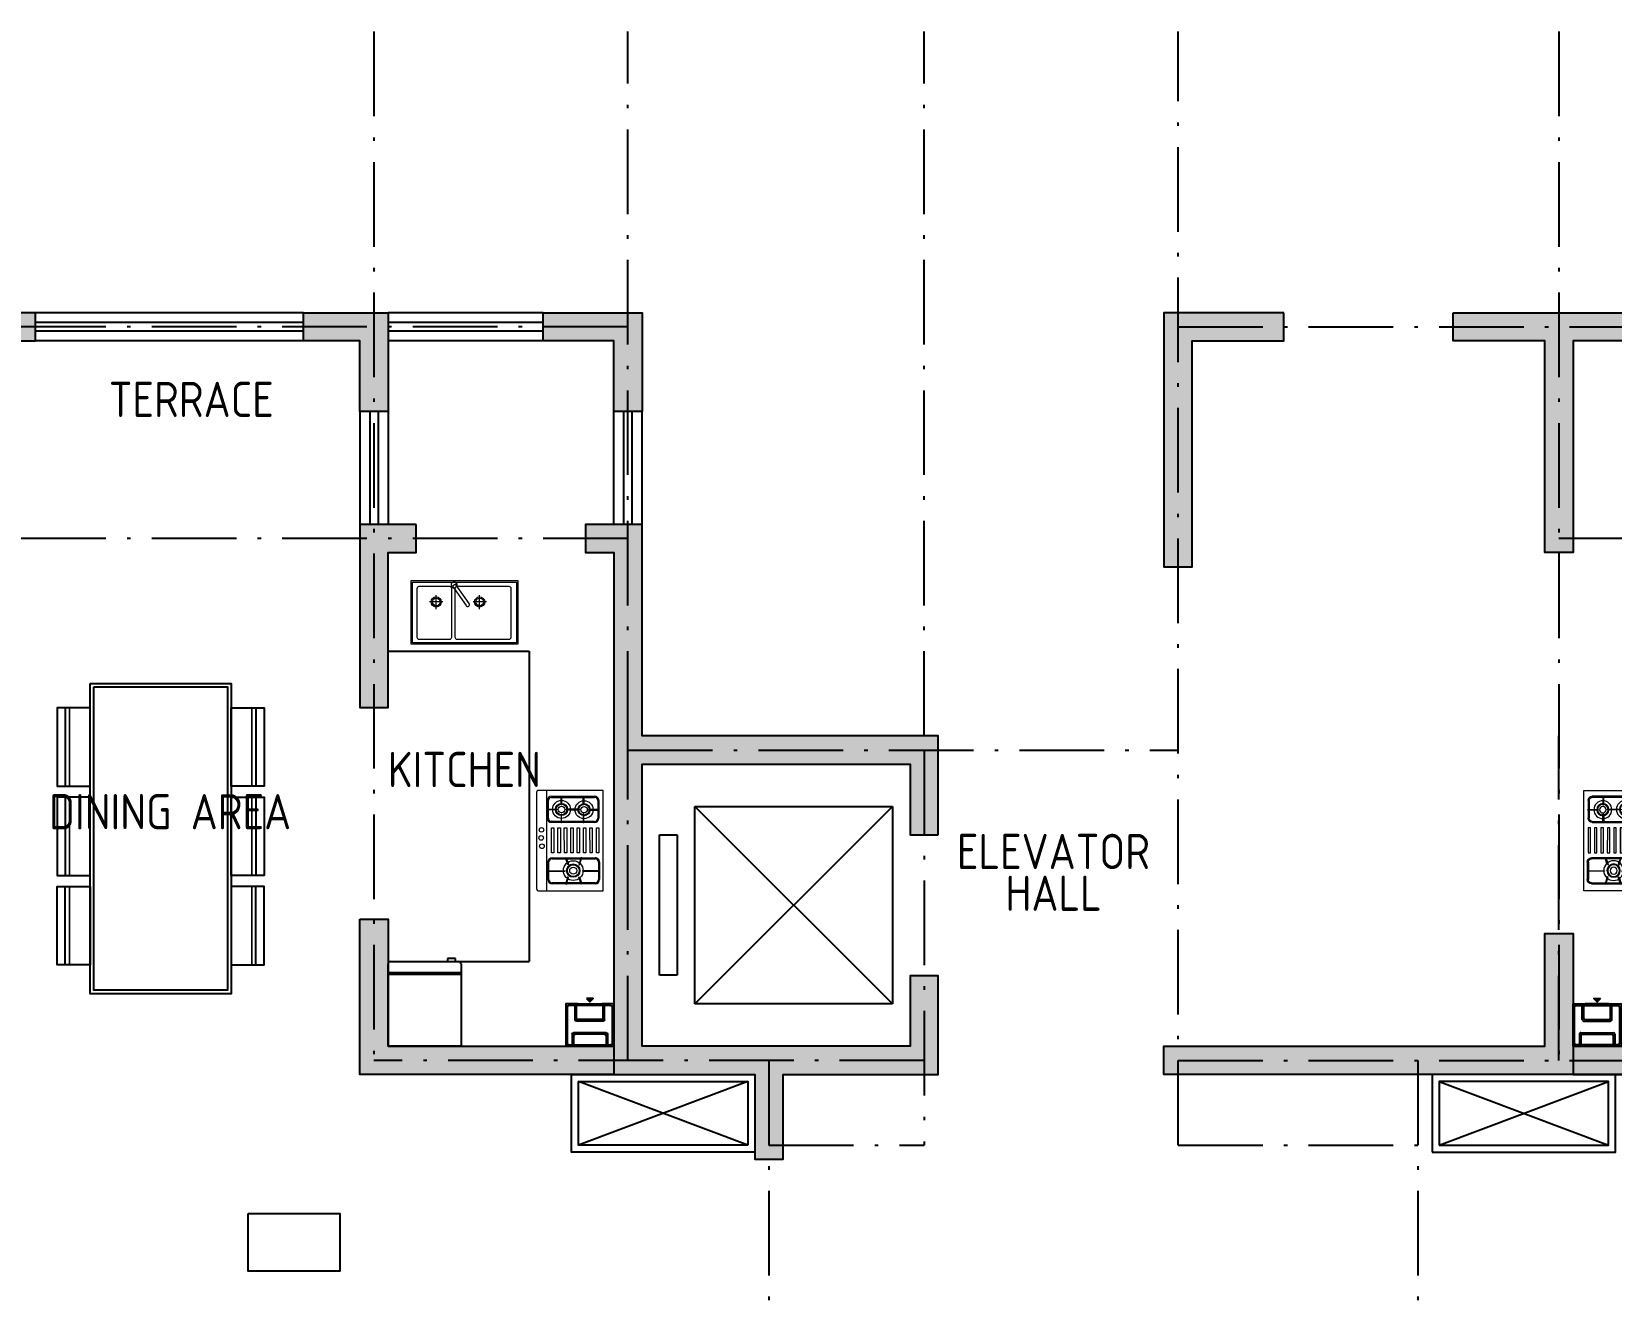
# Model space of a CAD drawing. Extents: x 94328 to 153134, y 57446 to 99026.
# Drawn here: x 112478 to 123677, y 80760 to 89719 of the extents above; entities that cross this region are included whole.
import ezdxf

# ---------------------------------------------------------------- set-up
doc = ezdxf.new("R2010")
doc.units = 0
doc.header["$LTSCALE"] = 1000
doc.header["$MEASUREMENT"] = 0
for name, pattern in [('ACAD_ISO04W100', [30.5, 24, -3, 0.5, -3]), ('ACAD_ISO10W100', [18.5, 12, -3, 0.5, -3]), ('CONTINOUS', [0]), ('DASH', [0.35, 0.25, -0.1])]:
    doc.linetypes.add(name, pattern=pattern)
doc.layers.get('0').update_dxf_attribs({"linetype": 'CONTINUOUS'})
for name, color, linetype in [('DOTE', 1, 'ACAD_ISO04W100'), ('PUB_TEXT', 7, 'CONTINUOUS'), ('STAIR', 2, 'CONTINUOUS'), ('WALL', 255, 'CONTINUOUS'), ('剪力墙', 8, 'CONTINOUS'), ('家具', 44, 'CONTINUOUS'), ('栏杆', 42, 'CONTINUOUS')]:
    doc.layers.add(name, color=color, linetype=linetype)
doc.layers.add('洁具', color=8, linetype='CONTINUOUS', lineweight=9)
doc.layers.add('移动家具', color=41, linetype='CONTINUOUS', lineweight=9)
doc.styles.get("Standard").update_dxf_attribs({"font": 'GBENOR', "bigfont": 'GBCBIG'})

# ---------------------------------------------------------------- blocks, each defined once
blk = doc.blocks.new('$PLAN$00000400')
at = {"layer": '家具'}
for p, q in [((-517, 0), (0, 0)), ((-517, -584), (-517, 0)), ((0, 0), (0, -584)), ((-17, -600), (-500, -600)), ((-477, -600), (-477, -623)), ((-477, -623), (-422, -623)), ((-422, -623), (-422, -600))]:
    blk.add_line(p, q, dxfattribs=at)
at = {"layer": '家具', "color": 8}
for p, q in [((0, -511), (-517, -511)), ((0, -523), (-517, -523))]:
    blk.add_line(p, q, dxfattribs=at)
at = {"layer": '家具'}
for centre, start, end in [((-500, -584), 180, 270), ((-17, -584), 270, 0)]:
    blk.add_arc(centre, 16.7, start, end, dxfattribs=at)
blk = doc.blocks.new('A$C0BF24131')
at = {"layer": '家具', "color": 8}
for p, q in [((58, 2027, 0), (58, 1472, 0)), ((1409, 2027, 0), (1409, 1472, 0)), ((58, 1394, 0), (58, 839, 0)), ((1409, 1394, 0), (1409, 839, 0)), ((58, 206, 0), (58, 761, 0)), ((1409, 206, 0), (1409, 761, 0))]:
    blk.add_line(p, q, dxfattribs=at)
at = {"layer": '家具', "elevation": 0, "flags": 128}
blk.add_lwpolyline([(234, 2200), (1234, 2200), (1234, 0), (234, 0), (234, 2200)], dxfattribs=at)
blk.add_lwpolyline([(259, 2175), (1208, 2175), (1208, 25), (259, 25)], close=True, dxfattribs=at)
at = {"layer": '家具'}
for points in [[(234, 2027), (0, 2027), (0, 1472), (234, 1472)], [(1234, 2027), (1467, 2027), (1467, 1472), (1234, 1472)], [(234, 1394), (0, 1394), (0, 839), (234, 839)], [(1234, 1394), (1467, 1394), (1467, 839), (1234, 839)], [(234, 206), (0, 206), (0, 761), (234, 761)], [(1234, 206), (1467, 206), (1467, 761), (1234, 761)]]:
    blk.add_lwpolyline(points, close=True, dxfattribs=at)
at = {"layer": '家具', "color": 8, "const_width": 11.7, "elevation": 0}
for points in [[(88, 2027), (88, 1472)], [(1380, 2027), (1380, 1472)], [(88, 1394), (88, 839)], [(1380, 1394), (1380, 839)], [(88, 206), (88, 761)], [(1380, 206), (1380, 761)]]:
    blk.add_lwpolyline(points, dxfattribs=at)
blk = doc.blocks.new('sdfsdf')
at = {"layer": '移动家具'}
for p, q in [((16786, -29787), (16786, -29337)), ((16786, -29337), (17543, -29337)), ((17543, -29337), (17543, -29787)), ((17543, -29787), (16786, -29787))]:
    blk.add_line(p, q, dxfattribs=at)
at = {"layer": '移动家具', "color": 251}
for p, q in [((16796, -29777), (16796, -29347)), ((16796, -29347), (17533, -29347)), ((16827, -29394), (16827, -29737)), ((17059, -29379), (16842, -29379)), ((16964, -29539), (16964, -29439)), ((17074, -29737), (17074, -29394)), ((17101, -29361), (17080, -29376)), ((17080, -29376), (17176, -29514)), ((17097, -29394), (17097, -29737)), ((17198, -29499), (17101, -29361)), ((17481, -29379), (17112, -29379)), ((17272, -29539), (17272, -29439)), ((17496, -29737), (17496, -29394)), ((17533, -29347), (17533, -29777)), ((17012, -29488), (16916, -29488)), ((17321, -29488), (17225, -29488)), ((17533, -29777), (16796, -29777)), ((16842, -29752), (17059, -29752)), ((17112, -29752), (17481, -29752))]:
    blk.add_line(p, q, dxfattribs=at)
for centre, radius in [((16964, -29488), 36.1), ((17272, -29488), 36.1), ((16964, -29488), 27.1), ((17272, -29488), 27.1)]:
    blk.add_circle(centre, radius, dxfattribs=at)
for centre, radius, start, end in [((16842, -29394), 15, 90, 180), ((17059, -29394), 15, 0, 90), ((17091, -29368), 21.7, 342.6068, 267.3353), ((17112, -29394), 15, 90, 180), ((17481, -29394), 15, 0, 90), ((17187, -29507), 13.3, 214.971, 34.971), ((16842, -29737), 15, 180, 270), ((17059, -29737), 15, 270, 0), ((17112, -29737), 15, 180, 270), ((17481, -29737), 15, 270, 0)]:
    blk.add_arc(centre, radius, start, end, dxfattribs=at)
blk = doc.blocks.new('A$C1BE601A8')
at = {"layer": '移动家具'}
blk.add_blockref('sdfsdf', (-16786, 29787), dxfattribs=at)
blk = doc.blocks.new('ddfdf')
at = {"layer": '移动家具'}
for p, q in [((15801, -30110), (15801, -30822)), ((16261, -30111), (15801, -30110)), ((16271, -30121), (16271, -30812)), ((15801, -30822), (16261, -30822))]:
    blk.add_line(p, q, dxfattribs=at)
at = {"layer": '移动家具', "color": 251}
for p, q in [((16201, -30822), (16202, -30111)), ((15826, -30314), (15826, -30189)), ((15834, -30314), (15834, -30189)), ((15856, -30159), (16163, -30159)), ((15856, -30167), (16163, -30167)), ((15952, -30159), (15957, -30157)), ((15968, -30208), (15952, -30159)), ((15957, -30157), (15973, -30206)), ((15973, -30206), (15968, -30208)), ((16062, -30157), (16046, -30206)), ((16046, -30206), (16051, -30208)), ((16051, -30208), (16067, -30159)), ((16067, -30159), (16062, -30157)), ((16185, -30189), (16185, -30315)), ((16193, -30189), (16193, -30315)), ((15829, -30248), (15829, -30252)), ((15947, -30248), (15829, -30248)), ((15829, -30252), (15947, -30252)), ((16163, -30337), (15856, -30336)), ((16163, -30345), (15856, -30344)), ((15947, -30252), (15947, -30248)), ((15968, -30295), (15952, -30344)), ((15952, -30344), (15957, -30346)), ((15957, -30346), (15973, -30297)), ((15973, -30297), (15968, -30295)), ((16046, -30297), (16051, -30295)), ((16062, -30346), (16046, -30297)), ((16051, -30295), (16067, -30344)), ((16067, -30344), (16062, -30346)), ((16072, -30252), (16072, -30248)), ((16072, -30248), (16190, -30248)), ((16190, -30253), (16072, -30252)), ((16190, -30248), (16190, -30253)), ((15832, -30556), (15832, -30379)), ((15832, -30379), (15849, -30379)), ((15849, -30379), (15849, -30556)), ((15878, -30556), (15878, -30380)), ((15878, -30380), (15894, -30380)), ((15894, -30380), (15894, -30556)), ((15923, -30556), (15923, -30380)), ((15923, -30380), (15940, -30380)), ((15940, -30380), (15940, -30556)), ((15968, -30556), (15968, -30380)), ((15968, -30380), (15985, -30380)), ((15985, -30380), (15985, -30556)), ((16014, -30556), (16014, -30380)), ((16014, -30380), (16030, -30380)), ((16030, -30380), (16030, -30556)), ((16059, -30556), (16059, -30380)), ((16059, -30380), (16076, -30380)), ((16076, -30380), (16076, -30556)), ((16104, -30556), (16104, -30380)), ((16104, -30380), (16121, -30380)), ((16121, -30380), (16121, -30556)), ((16150, -30556), (16150, -30380)), ((16150, -30380), (16166, -30380)), ((16166, -30380), (16166, -30556)), ((15849, -30556), (15832, -30556)), ((15894, -30556), (15878, -30556)), ((15940, -30556), (15923, -30556)), ((15985, -30556), (15968, -30556)), ((16030, -30556), (16014, -30556)), ((16076, -30556), (16059, -30556)), ((16121, -30556), (16104, -30556)), ((16166, -30556), (16150, -30556)), ((15829, -30682), (15829, -30686)), ((15904, -30682), (15829, -30682)), ((15831, -30750), (15831, -30624)), ((15839, -30750), (15839, -30624)), ((15861, -30594), (16167, -30595)), ((15861, -30602), (16167, -30603)), ((15904, -30686), (15904, -30682)), ((15937, -30595), (15937, -30654)), ((15942, -30595), (15937, -30595)), ((15937, -30654), (15942, -30654)), ((15942, -30654), (15942, -30595)), ((15968, -30684), (15968, -30688)), ((16063, -30684), (15968, -30684)), ((16063, -30688), (16063, -30684)), ((16095, -30595), (16095, -30654)), ((16099, -30595), (16095, -30595)), ((16095, -30654), (16099, -30654)), ((16099, -30654), (16099, -30595)), ((16189, -30625), (16189, -30750)), ((16197, -30625), (16197, -30750)), ((15829, -30686), (15904, -30686)), ((16167, -30772), (15861, -30772)), ((16167, -30780), (15861, -30780)), ((15937, -30780), (15937, -30720)), ((15937, -30720), (15942, -30720)), ((15942, -30780), (15937, -30780)), ((15942, -30720), (15942, -30780)), ((15968, -30688), (16063, -30688)), ((16095, -30780), (16095, -30720)), ((16095, -30720), (16099, -30720)), ((16099, -30780), (16095, -30780)), ((16099, -30720), (16099, -30780)), ((16126, -30690), (16126, -30685)), ((16126, -30685), (16199, -30685)), ((16199, -30690), (16126, -30690)), ((16199, -30685), (16199, -30690))]:
    blk.add_line(p, q, dxfattribs=at)
for centre, radius in [((16013, -30253), 70.1), ((16013, -30253), 47.3), ((16013, -30253), 41.8), ((16013, -30253), 25.3), ((16235, -30426), 16.2), ((16238, -30542), 16.2), ((16240, -30485), 16.2), ((15936, -30685), 63.7), ((15936, -30685), 43), ((15936, -30685), 38), ((15936, -30685), 23), ((16096, -30687), 63.7), ((16096, -30687), 43), ((16096, -30687), 38), ((16096, -30687), 23)]:
    blk.add_circle(centre, radius, dxfattribs=at)
at = {"layer": '移动家具'}
for centre, start, end in [((16261, -30121), 0, 89.961), ((16261, -30812), 269.961, 0)]:
    blk.add_arc(centre, 10, start, end, dxfattribs=at)
at = {"layer": '移动家具', "color": 251}
for centre, radius, start, end in [((15856, -30189), 30, 89.961, 179.961), ((15856, -30189), 22, 89.961, 179.961), ((16163, -30189), 30, 359.961, 89.961), ((16163, -30189), 22, 359.961, 89.961), ((15856, -30314), 30, 179.961, 269.961), ((15856, -30314), 22, 179.961, 269.961), ((16163, -30315), 30, 269.961, 359.961), ((16163, -30315), 22, 269.961, 359.961), ((15861, -30624), 30, 89.961, 179.961), ((15861, -30624), 22, 89.961, 179.961), ((16167, -30625), 30, 359.961, 89.961), ((16167, -30625), 22, 359.961, 89.961), ((15861, -30750), 30, 179.961, 269.961), ((15861, -30750), 22, 179.961, 269.961), ((16167, -30750), 30, 269.961, 359.961), ((16167, -30750), 22, 269.961, 359.961)]:
    blk.add_arc(centre, radius, start, end, dxfattribs=at)
blk = doc.blocks.new('PWII24')
blk.add_hatch(color=256).paths.add_polyline_path([(146, -39), (170, -15), (194, -39)])
for p, q in [((10, 20), (10, 280)), ((20, 290), (320, 290)), ((45, 214), (45, 290)), ((55, 224), (55, 290)), ((285, 224), (285, 290)), ((295, 214), (295, 290)), ((330, 280), (330, 20)), ((285, 204), (55, 204)), ((275, 214), (65, 214)), ((265, 121), (75, 121)), ((10, 20), (10, 35)), ((65, 111), (65, 10)), ((75, 101), (75, 10)), ((255, 111), (85, 111)), ((85, 10), (85, 0)), ((255, 10), (255, 0)), ((320, 10), (255, 10)), ((265, 101), (265, 10)), ((275, 111), (275, 10))]:
    blk.add_line(p, q)
at = {"linetype": 'DASH'}
for p, q in [((0, 0), (0, 35)), ((85, 0), (255, 0))]:
    blk.add_line(p, q, dxfattribs=at)
for points in [[(0, 0), (0, 300), (340, 300), (340, 0)], [(85, 0), (0, 0), (0, 35)], [(85, 10), (20, 10)], [(340, 0), (255, 0)]]:
    blk.add_lwpolyline(points)
blk.add_lwpolyline([(255, 10), (85, 10)], dxfattribs=at)
blk.add_lwpolyline([(146, -39), (170, -15), (194, -39)], close=True)
for centre, start, end in [((20, 280), 90, 180), ((65, 224), 180, 270), ((275, 224), 270, 0), ((320, 280), 0, 90), ((55, 214), 180, 270), ((75, 111), 90, 180), ((265, 111), 360, 90), ((285, 214), 270, 0), ((20, 20), 180, 270), ((85, 101), 90, 180), ((255, 101), 360, 90), ((320, 20), 270, 0)]:
    blk.add_arc(centre, 10, start, end)
blk = doc.blocks.new('jlq4')
at = {"layer": '剪力墙'}
for points in [[(112505, 87726), (111805, 87726), (111805, 87026), (112005, 87026), (112005, 87526), (112505, 87526)], [(116105, 87726), (116805, 87726), (116805, 87026), (116605, 87026), (116605, 87526), (116105, 87526)], [(121355, 87726), (120505, 87726), (120505, 85926), (120705, 85926), (120705, 87526), (121355, 87526)], [(122555, 87726), (123905, 87726), (123905, 87526), (123405, 87526), (123405, 86026), (123205, 86026), (123205, 87526), (122555, 87526)], [(115205, 86226), (114805, 86226), (114805, 86026), (114805, 86026), (114805, 84927), (115005, 84927), (115005, 86026), (115205, 86026)], [(118905, 84026), (118905, 84726), (116805, 84726), (116805, 86226), (116405, 86226), (116405, 86026), (116605, 86026), (116605, 82326), (117605, 82326), (117605, 81726), (117805, 81726), (117805, 82326), (118905, 82326), (118905, 83026), (118705, 83026), (118705, 82526), (116805, 82526), (116805, 84526), (118705, 84526), (118705, 84026)], [(114805, 83427), (115005, 83427), (115005, 82526), (116605, 82526), (116605, 82326), (114805, 82326)], [(125205, 83427), (125205, 82326), (120505, 82326), (120505, 82526), (123205, 82526), (123205, 83326), (123405, 83326), (123405, 82526), (125005, 82526), (125005, 83427)], [(125205, 83427), (125005, 83427), (125005, 82526), (123405, 82526), (123405, 82326), (125205, 82326)]]:
    blk.add_lwpolyline(points, close=True, dxfattribs=at)
blk.add_lwpolyline([(114805, 87026), (114805, 87526), (114405, 87526), (114405, 87726), (115005, 87726), (115005, 87026), (114805, 87026)], dxfattribs=at)
for points in [[(111805, 87726), (112505, 87726), (112005, 87526), (112505, 87526)], [(114405, 87726), (115005, 87726), (114405, 87526), (114805, 87526)], [(114805, 87026), (114805, 87526), (115005, 87026), (115005, 87726)], [(116105, 87726), (116805, 87726), (116105, 87526), (116605, 87526)], [(116605, 87026), (116605, 87526), (116805, 87026), (116805, 87726)], [(121355, 87726), (120505, 87726), (121355, 87526), (120705, 87526)], [(120505, 85926), (120505, 87726), (120705, 85926), (120705, 87526)], [(122555, 87726), (123905, 87726), (122555, 87526), (123905, 87526)], [(123205, 87526), (123205, 86026), (123405, 87526), (123405, 86026)], [(115205, 86226), (114805, 86226), (115205, 86026), (115005, 86026)], [(114805, 86226), (114805, 84927), (115005, 86026), (115005, 84927)], [(116405, 86226), (116805, 86226), (116405, 86026), (116605, 86026)], [(116605, 86026), (116605, 82326), (116805, 86226), (116805, 82526)], [(116805, 84726), (118905, 84726), (116805, 84526), (118705, 84526)], [(118705, 84526), (118705, 84026), (118905, 84726), (118905, 84026)], [(115005, 83427), (115005, 82526), (114805, 83427), (114805, 82326)], [(123205, 83326), (123205, 82526), (123405, 83326), (123405, 82326)], [(118705, 82526), (118705, 83026), (118905, 82326), (118905, 83026)], [(115005, 82526), (116605, 82526), (114805, 82326), (116605, 82326)], [(116805, 82526), (118705, 82526), (116605, 82326), (118905, 82326)], [(123205, 82526), (120505, 82526), (123405, 82326), (120505, 82326)], [(125005, 82526), (123405, 82526), (125205, 82326), (123405, 82326)], [(117805, 82326), (117805, 81726), (117605, 82326), (117605, 81726)]]:
    blk.add_solid(points, dxfattribs=at)

msp = doc.modelspace()

# ---------------------------------------------------------------- linework, layer by layer
at = {"layer": 'DOTE', "linetype": 'ACAD_ISO10W100', "ltscale": 0.05}
for p, q in [((114905, 89719), (114905, 82426)), ((116705, 84726), (116705, 89719)), ((118805, 84726), (118805, 89719)), ((120605, 81826), (120605, 89719)), ((123305, 89719), (123305, 82426)), ((116705, 87626), (105022, 87626)), ((120605, 87626), (135909, 87626)), ((116705, 86126), (105022, 86126)), ((135909, 86126), (123305, 86126)), ((116705, 82426), (116705, 84726)), ((123305, 82426), (123305, 84726)), ((116705, 84626), (120605, 84626)), ((118805, 84626), (118805, 81826)), ((118805, 82426), (114905, 82426)), ((117705, 82426), (117705, 78326)), ((120605, 82426), (125105, 82426)), ((122305, 82426), (122305, 78326)), ((117705, 81826), (118805, 81826)), ((120605, 81826), (122305, 81826))]:
    msp.add_line(p, q, dxfattribs=at)
at = {"layer": 'PUB_TEXT'}
msp.add_lwpolyline([(114014, 81340), (114663, 81340), (114663, 80932), (114014, 80932)], close=True, dxfattribs=at)
at = {"layer": 'STAIR'}
for p, q in [((117180, 84226), (118580, 84226)), ((117180, 82826), (117180, 84226)), ((117180, 84226), (118580, 82826)), ((118580, 84226), (117180, 82826)), ((118580, 84226), (118580, 82826)), ((116930, 84024), (117055, 84024)), ((116930, 83029), (116930, 84024)), ((117055, 84024), (117055, 83029)), ((117055, 83029), (116930, 83029)), ((118580, 82826), (117180, 82826))]:
    msp.add_line(p, q, dxfattribs=at)
at = {"layer": 'WALL'}
for points in [[(111805, 87026), (112005, 87026), (112005, 87526), (112505, 87526), (112505, 87726), (111805, 87726), (111805, 87026)], [(114805, 87526), (114405, 87526), (114405, 87726), (115005, 87726), (115005, 87526), (115005, 87026), (114805, 87026), (114805, 87526)], [(116805, 87026), (116605, 87026), (116605, 87526), (116105, 87526), (116105, 87726), (116805, 87726), (116805, 87026)]]:
    msp.add_lwpolyline(points, dxfattribs=at)
at = {"layer": '家具'}
for p, q in [((115005, 85326), (116005, 85326)), ((116005, 85326), (116005, 83126)), ((115005, 83126), (116005, 83126)), ((117555, 82276), (116355, 81826)), ((117555, 81826), (116355, 82276)), ((122455, 82276), (123655, 81826)), ((122455, 81826), (123655, 82276))]:
    msp.add_line(p, q, dxfattribs=at)
for points in [[(117605, 81776), (116305, 81776), (116305, 82326), (117605, 82326)], [(122405, 81776), (123705, 81776), (123705, 82326), (122405, 82326)], [(117555, 81826), (116355, 81826), (116355, 82276), (117555, 82276)], [(122455, 81826), (123655, 81826), (123655, 82276), (122455, 82276)]]:
    msp.add_lwpolyline(points, close=True, dxfattribs=at)
at = {"layer": '栏杆'}
for p, q in [((114405, 87726), (112505, 87726)), ((116105, 87726), (115005, 87726)), ((114405, 87526), (112505, 87526)), ((116105, 87526), (115005, 87526)), ((114805, 87026), (114805, 86226)), ((114875, 87026), (114875, 86226)), ((114935, 87026), (114935, 86226)), ((115005, 87026), (115005, 86226)), ((116605, 86226), (116605, 87026)), ((116805, 86226), (116805, 87026))]:
    msp.add_line(p, q, dxfattribs=at)
for points in [[(114405, 87656), (112505, 87656)], [(114405, 87596), (112505, 87596)], [(116105, 87656), (115005, 87656)], [(116105, 87596), (115005, 87596)], [(116675, 86226), (116675, 87026)], [(116735, 86226), (116735, 87026)]]:
    msp.add_lwpolyline(points, dxfattribs=at)

# ---------------------------------------------------------------- block references
at = {"layer": '剪力墙'}
msp.add_blockref('jlq4', (0, 0), dxfattribs=at)
at = {"layer": '家具'}
msp.add_blockref('A$C0BF24131', (112659, 82898, 0), dxfattribs=at)
at = {"layer": '家具', "rotation": 180}
msp.add_blockref('$PLAN$00000400', (115005, 82526), dxfattribs=at)
at = {"layer": '家具', "linetype": 'Continuous', "xscale": -1, "rotation": 180}
msp.add_blockref('PWII24', (116265, 82826), dxfattribs=at)
at = {"layer": '家具', "linetype": 'Continuous', "rotation": 180}
msp.add_blockref('PWII24', (123745, 82826), dxfattribs=at)
at = {"layer": '洁具', "extrusion": (0, 0, -1), "xscale": -1, "zscale": -1}
for name, p, rotation in [('A$C1BE601A8', (-115168, 85377), 359.9999999466392), ('ddfdf', (-132351, 53529), 179.9610390905274)]:
    msp.add_blockref(name, p, dxfattribs=dict(at, rotation=rotation))
at = {"layer": '洁具', "extrusion": (0, 0, -1), "zscale": -1, "rotation": 180.0389609094727}
msp.add_blockref('ddfdf', (-107659, 53529), dxfattribs=at)

# ---------------------------------------------------------------- texts
at = {"layer": 'PUB_TEXT'}
for s, p in [('TERRACE', (113025, 86987, 0)), ('KITCHEN', (115003, 84363)), ('DINING AREA', (112602, 84064, 0)), ('ELEVATOR', (119037, 83782)), ('HALL', (119381, 83486))]:
    msp.add_text(s, height=250, dxfattribs=at).set_placement(p)

doc.saveas('drawing.dxf')
